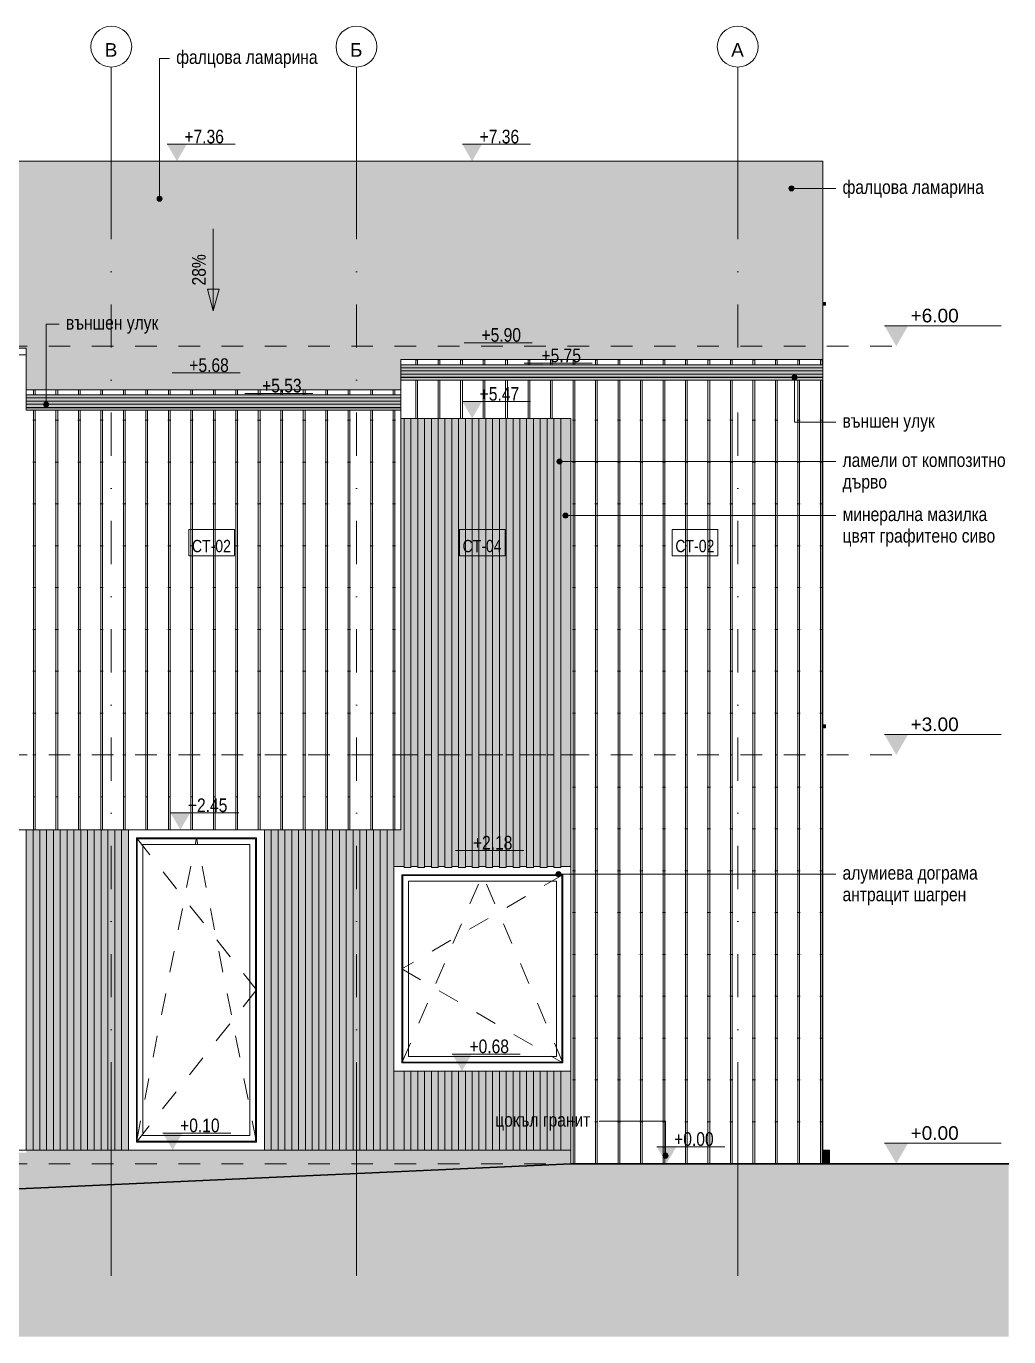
# Model space of a CAD drawing. Header units: centimetres. Extents: x -205 to 1393, y -127 to 835.
# Drawn here: x 672 to 1393, y -127 to 835 of the extents above; entities that cross this region are included whole.
import ezdxf

# ---------------------------------------------------------------- set-up
doc = ezdxf.new("R2010")
doc.units = ezdxf.units.CM
doc.linetypes.add('Dash', pattern=[31.75, 15.875, -15.875])
doc.linetypes.add('Dash dot', pattern=[79.375, 31.75, -23.8125, 0, -23.8125])
for name, color, linetype, lineweight in [('A-ANNO-NOTE', 7, 'Continuous', 9), ('A-DETL-GENF', 7, 'Continuous', 9), ('A-FLOR-LEVL', 7, 'Continuous', 9), ('A-GLAZ', 7, 'Continuous', 5), ('A-GLAZ-CWMG', 7, 'Continuous', 9), ('A-GLAZ-HDLN', 7, 'Dash', 5), ('A-ROOF', 7, 'Continuous', 9), ('A-ROOF-OTLN', 7, 'Continuous', 9), ('A-ROOF-PATT', 7, 'Continuous', 9), ('A-WALL', 7, 'Continuous', 9), ('A-WALL-IDEN', 7, 'Continuous', 9), ('A-WALL-PATT', 7, 'Continuous', 9), ('G-ANNO-DIMS', 7, 'Continuous', 9), ('G-ANNO-TEXT', 7, 'Continuous', 9), ('S-GRID', 7, 'Continuous', 9), ('S-GRID-IDEN', 7, 'Continuous', 9)]:
    doc.layers.add(name, color=color, linetype=linetype, lineweight=lineweight)
doc.layers.add('A-DETL', color=7, linetype='Continuous', lineweight=9, true_color=0x008000)
doc.styles.add('Arial', font='arial.ttf', dxfattribs={"height": 10})
doc.styles.add('Arial Narrow', font='ARIALN.TTF', dxfattribs={"height": 10})
doc.styles.add('Arial Narrow_1', font='ARIALN.TTF', dxfattribs={"height": 9})
doc.styles.add('Arial Narrow_2', font='ARIALN.TTF', dxfattribs={"height": 10})

# ---------------------------------------------------------------- blocks, each defined once
blk = doc.blocks.new('Rectangular Mullion - TEC_LAMEL-2373038-ЗАПАД')
at = {"layer": 'A-GLAZ-CWMG', "true_color": 0xcfc6ba}
blk.add_hatch(color=9, dxfattribs=at).paths.add_polyline_path([(949.09, 217.5), (954.09, 217.5), (954.09, 546.94), (949.09, 546.94), (949.09, 218.94)])
at = {"layer": 'A-GLAZ-CWMG'}
for p, q in [((949.09, 546.94), (954.09, 546.94)), ((949.09, 546.94), (949.09, 217.5)), ((954.09, 217.5), (954.09, 546.94)), ((954.09, 217.5), (949.09, 217.5))]:
    blk.add_line(p, q, dxfattribs=at)
blk = doc.blocks.new('SINGLE - OK - 100x237-2482067-ЗАПАД')
at = {"layer": 'A-GLAZ'}
for p, q in [((752.49, 15.9), (752.49, 239.1)), ((752.49, 239.1), (840.69, 239.1)), ((839.99, 238.4), (753.19, 238.4)), ((753.19, 238.4), (753.19, 16.6)), ((757.29, 20.7), (757.29, 234.3)), ((757.29, 234.3), (835.89, 234.3)), ((835.89, 234.3), (835.89, 20.7)), ((839.99, 238.4), (839.99, 16.6)), ((840.69, 239.1), (840.69, 15.9)), ((835.89, 20.7), (757.29, 20.7)), ((840.69, 15.9), (752.49, 15.9)), ((839.99, 16.6), (753.19, 16.6))]:
    blk.add_line(p, q, dxfattribs=at)
at = {"layer": 'A-GLAZ-HDLN'}
for p, q in [((752.49, 15.9), (796.59, 239.1)), ((752.49, 239.1), (840.69, 127.5)), ((840.69, 15.9), (796.59, 239.1)), ((840.69, 127.5), (752.49, 15.9))]:
    blk.add_line(p, q, dxfattribs=at)
blk = doc.blocks.new('Rectangular Mullion - TEC_LAMEL-2528687-ЗАПАД')
at = {"layer": 'A-GLAZ-CWMG', "true_color": 0xcfc6ba}
blk.add_hatch(color=9, dxfattribs=at).paths.add_polyline_path([(959.09, 10), (964.09, 10), (964.09, 68), (959.09, 68), (959.09, 14.49)])
at = {"layer": 'A-GLAZ-CWMG'}
for p, q in [((959.09, 68), (964.09, 68)), ((959.09, 68), (959.09, 10)), ((964.09, 10), (964.09, 68)), ((964.09, 10), (959.09, 10))]:
    blk.add_line(p, q, dxfattribs=at)
blk = doc.blocks.new('Rectangular Mullion - TEC_LAMEL-2379041-ЗАПАД')
at = {"layer": 'A-GLAZ-CWMG', "true_color": 0xcfc6ba}
blk.add_hatch(color=9, dxfattribs=at).paths.add_polyline_path([(416.59, 10), (421.59, 10), (421.59, 245), (416.59, 245), (416.59, 10.55)])
at = {"layer": 'A-GLAZ-CWMG'}
for p, q in [((416.59, 245), (416.59, 10)), ((421.59, 10), (421.59, 245)), ((421.59, 10), (416.59, 10))]:
    blk.add_line(p, q, dxfattribs=at)
blk = doc.blocks.new('SINGLE - OK - 130x150-2428950-ЗАПАД')
at = {"layer": 'A-GLAZ'}
for p, q in [((947.49, 73.9), (947.49, 212.1)), ((947.49, 212.1), (1065.69, 212.1)), ((1065.69, 212.1), (1065.69, 73.9)), ((948.19, 74.6), (948.19, 211.4)), ((1064.99, 211.4), (948.19, 211.4)), ((952.29, 78.7), (952.29, 207.3)), ((952.29, 207.3), (1060.89, 207.3)), ((1060.89, 207.3), (1060.89, 78.7)), ((1064.99, 74.6), (1064.99, 211.4)), ((1060.89, 78.7), (952.29, 78.7)), ((1065.69, 73.9), (947.49, 73.9)), ((1064.99, 74.6), (948.19, 74.6))]:
    blk.add_line(p, q, dxfattribs=at)
at = {"layer": 'A-GLAZ-HDLN'}
for p, q in [((947.49, 73.9), (1006.59, 212.1)), ((1065.69, 212.1), (947.49, 143)), ((1065.69, 73.9), (1006.59, 212.1)), ((947.49, 143), (1065.69, 73.9))]:
    blk.add_line(p, q, dxfattribs=at)
blk = doc.blocks.new('Walls 1 - Walls 1-2437727-ЗАПАД')
at = {"layer": 'A-WALL-PATT', "true_color": 0xebebeb}
blk.add_hatch(color=7, dxfattribs=at).paths.add_polyline_path([(1261.59, 0), (1261.59, 10), (1256.59, 10), (1256.59, 0)])
at = {"layer": 'A-WALL'}
for p in [(1256.59, 10), (1261.59, 0)]:
    blk.add_line(p, (1261.59, 10), dxfattribs=at)
blk = doc.blocks.new('Level - w_ name-271244-ЗАПАД')
at = {"layer": 'A-FLOR-LEVL'}
blk.add_hatch(color=256, dxfattribs=at).paths.add_polyline_path([(1301.85, 15), (1319.17, 15), (1310.51, 0)])
blk.add_line((1301.85, 15), (1387.43, 15), dxfattribs=at)
blk = doc.blocks.new('Grid - TEC_GRID_CIRCLE-145857-ЗАПАД')
at = {"layer": 'S-GRID-IDEN'}
blk.add_circle((234.09, 819.86), 15, dxfattribs=at)
blk = doc.blocks.new('Spot Elevations - ELEVATION_PROJECT-150941-ЗАПАД')
at = {"layer": 'A-ANNO-NOTE'}
blk.add_hatch(color=256, dxfattribs=at).paths.add_polyline_path([(991.89, 748.17), (1006.2, 748.17), (999.05, 735.77)])
blk.add_line((991.89, 748.17), (1041.89, 748.17), dxfattribs=at)

msp = doc.modelspace()

# ---------------------------------------------------------------- hatches: boundary and pattern name
at = {"layer": 'A-DETL-GENF'}
h = msp.add_hatch(dxfattribs=at)
h.set_pattern_fill('FP4_62', color=256, style=0, pattern_type=2)
h.set_pattern_definition([(0, (1285.616, 0), (19.05, 19.05), [19.05, -19.05]), (0, (1285.616, 7.144), (19.05, 19.05), [19.05, -19.05]), (0, (1285.616, 14.287), (19.05, 19.05), [19.05, -19.05]), (90, (1287.997, 16.669), (-19.05, 19.05), [19.05, -19.05]), (90, (1295.141, 16.669), (-19.05, 19.05), [19.05, -19.05]), (90, (1302.284, 16.669), (-19.05, 19.05), [19.05, -19.05])])
h.paths.add_polyline_path([(294.3, -127.06), (1393.14, -127.06), (1393.14, 0), (1071.59, 0), (416.59, -30), (-205.17, -30), (-205.17, -127.06), (194.4, -127.06)])
at = {"layer": 'A-ROOF-PATT', "true_color": 0x8b8b8b}
h = msp.add_hatch(dxfattribs=at)
h.set_pattern_fill('FP4_46', color=252, style=0, pattern_type=2)
h.set_pattern_definition([(0, (16.51, 538.308), (16.51, 8.207), [0.8382, -15.672]), (90, (0, 538.308), (-16.51, 8.207), [8.207, 0]), (90, (1.27, 538.308), (-16.51, 8.207), [8.207, 0])])
h.paths.add_polyline_path([(768.8, 567.99), (946.59, 567.99), (946.59, 590.18), (1256.59, 590.18), (1256.59, 735.77), (171.59, 735.77), (171.59, 590.18), (416.59, 590.18), (416.59, 567.99), (491.59, 567.99), (491.59, 598.53), (671.59, 598.53), (671.59, 567.99), (756.31, 567.99)])
h = msp.add_hatch(dxfattribs=at)
h.set_pattern_fill('FP4_48', color=252, style=0, pattern_type=2)
h.set_pattern_definition([(0, (16.51, 660.222), (16.51, 29.592), [0.8382, -15.672]), (90, (0, 660.222), (-16.51, 29.592), [29.592, 0]), (90, (1.27, 660.222), (-16.51, 29.592), [29.592, 0])])
h.paths.add_polyline_path([(671.59, 593.71), (671.59, 598.53), (491.59, 598.53), (491.59, 593.71), (668.9, 593.71)])
h = msp.add_hatch(dxfattribs=at)
h.set_pattern_fill('FP4_45', color=252, style=0, pattern_type=2)
h.set_pattern_definition([(0, (33.02, 375), (16.51, 30.709), [0.8382, -15.672]), (90, (16.51, 375), (-16.51, 30.709), [30.709, 0]), (90, (17.78, 375), (-16.51, 30.709), [30.709, 0])])
h.paths.add_polyline_path([(946.59, 586.37), (1256.59, 586.37), (1256.59, 590.18), (946.59, 590.18), (946.59, 588.54)])
at = {"layer": 'A-ROOF-PATT', "lineweight": 5, "true_color": 0xc0c0c0}
for points in [[(946.59, 586.11), (1256.59, 586.11), (1256.59, 586.37), (946.59, 586.33), (946.59, 586.17)], [(1099.7, 584.42), (1256.59, 584.42), (1256.59, 586.11), (946.59, 586.11), (946.59, 584.42), (1093.45, 584.42)], [(1255.78, 584.22), (1256.59, 584.25), (1256.59, 584.42), (946.59, 584.37), (946.59, 584.22), (1249.54, 584.22)], [(946.59, 581.88), (1256.59, 581.88), (1256.59, 584.22), (946.59, 584.22), (946.59, 582.54)], [(1112.18, 579.55), (1256.59, 579.55), (1256.59, 581.88), (946.59, 581.88), (946.59, 579.55), (1105.94, 579.55)], [(1256.59, 577.2), (1256.59, 579.55), (946.59, 579.55), (946.59, 577.2), (1255.78, 577.2)], [(946.59, 576.94), (1256.59, 576.94), (1256.59, 577.2), (946.59, 577.18), (946.59, 577.02)], [(1255.78, 575.38), (1256.59, 575.38), (1256.59, 576.94), (946.59, 576.94), (946.59, 575.38), (1249.54, 575.38)], [(1255.78, 575.18), (1256.59, 575.2), (1256.59, 575.38), (946.59, 575.33), (946.59, 575.18), (1249.54, 575.18)], [(671.59, 563.92), (946.59, 563.92), (946.59, 564.18), (671.59, 564.15), (671.59, 563.99)], [(943.61, 562.24), (946.59, 562.24), (946.59, 563.92), (671.59, 563.92), (671.59, 562.24), (937.37, 562.24)], [(943.61, 562.04), (946.59, 562.06), (946.59, 562.24), (671.59, 562.18), (671.59, 562.04), (937.37, 562.04)], [(806.26, 559.69), (946.59, 559.69), (946.59, 562.04), (671.59, 562.04), (671.59, 559.69), (800.01, 559.69)], [(806.26, 557.36), (946.59, 557.36), (946.59, 559.69), (671.59, 559.69), (671.59, 557.36), (800.01, 557.36)], [(806.26, 555.02), (946.59, 555.02), (946.59, 557.36), (671.59, 557.36), (671.59, 555.02), (793.77, 555.02)], [(671.59, 554.75), (946.59, 554.75), (946.59, 555.02), (671.59, 554.99), (671.59, 554.83)], [(943.61, 553.19), (946.59, 553.19), (946.59, 554.75), (671.59, 554.75), (671.59, 553.19), (937.37, 553.19)], [(793.77, 552.99), (946.59, 553.02), (946.59, 553.19), (671.59, 553.14), (671.59, 552.99), (781.28, 552.99)]]:
    msp.add_hatch(color=9, dxfattribs=at).paths.add_polyline_path(points)
at = {"layer": 'A-ROOF-PATT', "true_color": 0x8b8b8b}
h = msp.add_hatch(dxfattribs=at)
h.set_pattern_fill('FP4_47', color=252, style=0, pattern_type=2)
h.set_pattern_definition([(0, (577.85, 525), (16.51, 30.709), [0.8382, -15.672]), (90, (561.34, 525), (-16.51, 30.709), [30.709, 0]), (90, (562.61, 525), (-16.51, 30.709), [30.709, 0])])
h.paths.add_polyline_path([(743.82, 564.18), (946.59, 564.18), (946.59, 567.99), (671.59, 567.99), (671.59, 564.18), (737.58, 564.18)])
h.paths.add_polyline_path([(419.17, 564.18), (491.59, 564.18), (491.59, 567.99), (416.59, 567.99), (416.59, 564.18)])
at = {"layer": 'A-WALL-PATT', "lineweight": 5, "true_color": 0xebebeb}
for points in [[(1256.59, 630), (1258.59, 630), (1258.59, 632), (1256.59, 632)], [(581.5, 0), (1071.59, 0), (1071.59, 10), (846.59, 10), (846.59, 8), (746.59, 8), (746.59, 10), (671.59, 10), (671.59, 8), (491.59, 8), (491.59, 10), (416.59, 10), (416.59, 5), (491.59, 5), (491.59, 0), (569.01, 0)], [(768.8, 8), (846.59, 8), (846.59, 10), (746.59, 10), (746.59, 8), (762.55, 8)], [(491.59, -26.56), (1071.59, 0), (491.59, 0), (491.59, -1.24)]]:
    msp.add_hatch(color=7, dxfattribs=at).paths.add_polyline_path(points)
at = {"layer": 'A-WALL-PATT', "true_color": 0x8b8b8b}
h = msp.add_hatch(dxfattribs=at)
h.set_pattern_fill('FP4_59', color=252, style=0, pattern_type=2)
h.set_pattern_definition([(0, (1155.7, 300), (16.51, 30.709), [0.8382, -15.672]), (90, (1139.19, 300), (-16.51, 30.709), [30.709, 0]), (90, (1140.46, 300), (-16.51, 30.709), [30.709, 0])])
h.paths.add_polyline_path([(946.59, 546.94), (1131.59, 546.94), (1131.59, 575.18), (946.59, 575.18), (946.59, 549.22)])
h = msp.add_hatch(dxfattribs=at)
h.set_pattern_fill('FP4_49', color=252, style=0, pattern_type=2)
h.set_pattern_definition([(0, (1271.27, 300), (16.51, 30.709), [0.8382, -15.672]), (90, (1254.76, 300), (-16.51, 30.709), [30.709, 0]), (90, (1256.03, 300), (-16.51, 30.709), [30.709, 0])])
h.paths.add_polyline_path([(1071.59, 300), (1256.59, 300), (1256.59, 575.18), (1131.59, 575.18), (1131.59, 546.94), (1071.59, 546.94), (1071.59, 313.31)])
h = msp.add_hatch(dxfattribs=at)
h.set_pattern_fill('FP4_51', color=252, style=0, pattern_type=2)
h.set_pattern_definition([(0, (957.58, 300), (16.51, 30.709), [0.8382, -15.672]), (90, (941.07, 300), (-16.51, 30.709), [30.709, 0]), (90, (942.34, 300), (-16.51, 30.709), [30.709, 0])])
h.paths.add_polyline_path([(671.59, 245), (946.59, 245), (946.59, 552.99), (671.59, 552.99), (671.59, 250.4)])
at = {"layer": 'A-WALL-PATT', "true_color": 0x787878}
h = msp.add_hatch(color=8, dxfattribs=at)
h.paths.add_polyline_path([(946.59, 300), (949.09, 300), (949.09, 546.94), (946.59, 546.94), (946.59, 313.31)])
h.paths.add_polyline_path([(954.09, 300), (959.09, 300), (959.09, 546.94), (954.09, 546.94), (954.09, 313.31)])
h.paths.add_polyline_path([(964.09, 300), (969.09, 300), (969.09, 546.94), (964.09, 546.94), (964.09, 313.31)])
h.paths.add_polyline_path([(974.09, 300), (979.09, 300), (979.09, 546.94), (974.09, 546.94), (974.09, 313.31)])
h.paths.add_polyline_path([(984.09, 300), (989.09, 300), (989.09, 546.94), (984.09, 546.94), (984.09, 313.31)])
h.paths.add_polyline_path([(994.09, 300), (999.09, 300), (999.09, 546.94), (994.09, 546.94), (994.09, 313.31)])
h.paths.add_polyline_path([(1004.09, 300), (1009.09, 300), (1009.09, 546.94), (1004.09, 546.94), (1004.09, 313.31)])
h.paths.add_polyline_path([(1014.09, 300), (1019.09, 300), (1019.09, 546.94), (1014.09, 546.94), (1014.09, 313.31)])
h.paths.add_polyline_path([(1024.09, 300), (1029.09, 300), (1029.09, 546.94), (1024.09, 546.94), (1024.09, 313.31)])
h.paths.add_polyline_path([(1034.09, 300), (1039.09, 300), (1039.09, 546.94), (1034.09, 546.94), (1034.09, 313.31)])
h.paths.add_polyline_path([(1044.09, 300), (1049.09, 300), (1049.09, 546.94), (1044.09, 546.94), (1044.09, 313.31)])
h.paths.add_polyline_path([(1054.09, 300), (1059.09, 300), (1059.09, 546.94), (1054.09, 546.94), (1054.09, 313.31)])
h.paths.add_polyline_path([(1064.09, 300), (1071.59, 300), (1071.59, 546.94), (1064.09, 546.94), (1064.09, 313.31)])
at = {"layer": 'A-WALL-PATT', "true_color": 0xebebeb}
msp.add_hatch(color=7, dxfattribs=at).paths.add_polyline_path([(1258.59, 320), (1258.59, 322), (1256.59, 322), (1256.59, 320)])
at = {"layer": 'A-WALL-PATT', "true_color": 0x787878}
h = msp.add_hatch(color=8, dxfattribs=at)
h.paths.add_polyline_path([(421.59, 10), (426.59, 10), (426.59, 245), (421.59, 245), (421.59, 10.55)])
h.paths.add_polyline_path([(989.09, 10), (989.09, 68), (984.09, 68), (984.09, 10), (987.32, 10)])
h.paths.add_polyline_path([(431.59, 10), (436.59, 10), (436.59, 245), (431.59, 245), (431.59, 14.49)])
h.paths.add_polyline_path([(441.59, 10), (446.59, 10), (446.59, 245), (441.59, 245), (441.59, 14.49)])
h.paths.add_polyline_path([(979.09, 10), (979.09, 68), (974.09, 68), (974.09, 10), (974.83, 10)])
h.paths.add_polyline_path([(969.09, 10), (969.09, 68), (964.09, 68), (964.09, 10), (968.59, 10)])
h.paths.add_polyline_path([(959.09, 10), (959.09, 68), (954.09, 68), (954.09, 10), (956.1, 10)])
h.paths.add_polyline_path([(949.09, 10), (949.09, 68), (941.59, 68), (941.59, 10), (943.61, 10)])
h.paths.add_polyline_path([(936.59, 10), (936.59, 245), (931.59, 245), (931.59, 10)])
h.paths.add_polyline_path([(926.59, 10), (926.59, 245), (921.59, 245), (921.59, 10)])
h.paths.add_polyline_path([(916.59, 10), (916.59, 245), (911.59, 245), (911.59, 10)])
h.paths.add_polyline_path([(906.59, 10), (906.59, 245), (901.59, 245), (901.59, 10), (906.15, 10)])
h.paths.add_polyline_path([(896.59, 10), (896.59, 245), (891.59, 245), (891.59, 10), (893.67, 10)])
h.paths.add_polyline_path([(886.59, 10), (886.59, 245), (881.59, 245), (881.59, 10)])
h.paths.add_polyline_path([(876.59, 10), (876.59, 245), (871.59, 245), (871.59, 10)])
h.paths.add_polyline_path([(866.59, 10), (866.59, 245), (861.59, 245), (861.59, 10)])
h.paths.add_polyline_path([(856.59, 10), (856.59, 245), (851.59, 245), (851.59, 10)])
h.paths.add_polyline_path([(741.59, 10), (741.59, 245), (736.59, 245), (736.59, 10), (737.58, 10)])
h.paths.add_polyline_path([(731.59, 10), (731.59, 245), (726.59, 245), (726.59, 10), (731.34, 10)])
h.paths.add_polyline_path([(721.59, 10), (721.59, 245), (716.59, 245), (716.59, 10), (718.85, 10)])
h.paths.add_polyline_path([(711.59, 10), (711.59, 245), (706.59, 245), (706.59, 10)])
h.paths.add_polyline_path([(701.59, 10), (701.59, 245), (696.59, 245), (696.59, 10)])
h.paths.add_polyline_path([(691.59, 10), (691.59, 245), (686.59, 245), (686.59, 10), (687.63, 10)])
h.paths.add_polyline_path([(451.59, 10), (456.59, 10), (456.59, 245), (451.59, 245), (451.59, 14.49)])
h.paths.add_polyline_path([(461.59, 10), (466.59, 10), (466.59, 245), (461.59, 245), (461.59, 10.55)])
h.paths.add_polyline_path([(681.59, 10), (681.59, 245), (676.59, 245), (676.59, 10), (681.39, 10)])
h.paths.add_polyline_path([(994.09, 10), (999.09, 10), (999.09, 68), (994.09, 68), (994.09, 10.55)])
h.paths.add_polyline_path([(471.59, 10), (476.59, 10), (476.59, 245), (471.59, 245), (471.59, 10.55)])
h.paths.add_polyline_path([(1004.09, 10), (1009.09, 10), (1009.09, 68), (1004.09, 68), (1004.09, 14.49)])
h.paths.add_polyline_path([(481.59, 10), (486.59, 10), (486.59, 245), (481.59, 245), (481.59, 10.55)])
h.paths.add_polyline_path([(1014.09, 10), (1019.09, 10), (1019.09, 68), (1014.09, 68), (1014.09, 10.55)])
h.paths.add_polyline_path([(1024.09, 10), (1029.09, 10), (1029.09, 68), (1024.09, 68), (1024.09, 10.55)])
h.paths.add_polyline_path([(1034.09, 10), (1039.09, 10), (1039.09, 68), (1034.09, 68), (1034.09, 10.55)])
h.paths.add_polyline_path([(1044.09, 10), (1049.09, 10), (1049.09, 68), (1044.09, 68), (1044.09, 10.55)])
h.paths.add_polyline_path([(1054.09, 10), (1059.09, 10), (1059.09, 68), (1054.09, 68), (1054.09, 10.55)])
h.paths.add_polyline_path([(1064.09, 10), (1071.59, 10), (1071.59, 68), (1064.09, 68), (1064.09, 14.49)])
h.paths.add_polyline_path([(1071.59, 218), (1071.59, 300), (1064.09, 300), (1064.09, 218), (1068.48, 218)])
h.paths.add_polyline_path([(999.09, 218), (999.09, 300), (994.09, 300), (994.09, 218)])
h.paths.add_polyline_path([(1004.09, 218), (1009.09, 218), (1009.09, 300), (1004.09, 300), (1004.09, 218.94)])
h.paths.add_polyline_path([(1059.09, 218), (1059.09, 300), (1054.09, 300), (1054.09, 218), (1055.99, 218)])
h.paths.add_polyline_path([(1014.09, 218), (1019.09, 218), (1019.09, 300), (1014.09, 300), (1014.09, 218.94)])
h.paths.add_polyline_path([(1024.09, 218), (1029.09, 218), (1029.09, 300), (1024.09, 300), (1024.09, 218.94)])
h.paths.add_polyline_path([(1034.09, 218), (1039.09, 218), (1039.09, 300), (1034.09, 300), (1034.09, 218.94)])
h.paths.add_polyline_path([(1044.09, 218), (1049.09, 218), (1049.09, 300), (1044.09, 300), (1044.09, 218.94)])
h.paths.add_polyline_path([(989.09, 218), (989.09, 300), (984.09, 300), (984.09, 218)])
h.paths.add_polyline_path([(979.09, 218), (979.09, 300), (974.09, 300), (974.09, 218)])
h.paths.add_polyline_path([(969.09, 218), (969.09, 300), (964.09, 300), (964.09, 218), (968.59, 218)])
h.paths.add_polyline_path([(959.09, 218), (959.09, 300), (954.09, 300), (954.09, 218), (956.1, 218)])
h.paths.add_polyline_path([(949.09, 218), (949.09, 300), (946.59, 300), (946.59, 245), (941.59, 245), (941.59, 218), (943.61, 218)])
at = {"layer": 'A-WALL-PATT', "true_color": 0x8b8b8b}
h = msp.add_hatch(dxfattribs=at)
h.set_pattern_fill('FP4_50', color=252, style=0, pattern_type=2)
h.set_pattern_definition([(0, (1271.27, 0), (16.51, 30.709), [0.8382, -15.672]), (90, (1254.76, 0), (-16.51, 30.709), [30.709, 0]), (90, (1256.03, 0), (-16.51, 30.709), [30.709, 0])])
h.paths.add_polyline_path([(1071.59, 0), (1256.59, 0), (1256.59, 300), (1071.59, 300), (1071.59, 14.49)])
at = {"layer": 'G-ANNO-DIMS'}
msp.add_hatch(color=256, dxfattribs=at).paths.add_polyline_path([(808.99, 626.03), (813.24, 641.9), (804.74, 641.9)])
at = {"layer": 'G-ANNO-TEXT'}
h = msp.add_hatch(color=256, dxfattribs=at)
edge = h.paths.add_edge_path()
edge.add_arc((1233.49, 715.8), 1.88, 0, 360)
h = msp.add_hatch(color=256, dxfattribs=at)
edge = h.paths.add_edge_path()
edge.add_arc((769.54, 708.22), 1.88, 0, 360)
h = msp.add_hatch(color=256, dxfattribs=at)
edge = h.paths.add_edge_path()
edge.add_arc((1235.72, 577.09), 1.88, 0, 360)
h = msp.add_hatch(color=256, dxfattribs=at)
edge = h.paths.add_edge_path()
edge.add_arc((686.17, 557.22), 1.88, 0, 360)
h = msp.add_hatch(color=256, dxfattribs=at)
edge = h.paths.add_edge_path()
edge.add_arc((1063.21, 515.36), 1.88, 0, 360)
h = msp.add_hatch(color=256, dxfattribs=at)
edge = h.paths.add_edge_path()
edge.add_arc((1067.63, 475.64), 1.88, 0, 360)
h = msp.add_hatch(color=256, dxfattribs=at)
edge = h.paths.add_edge_path()
edge.add_arc((1062.41, 212.45), 1.88, 0, 360)
h = msp.add_hatch(color=256, dxfattribs=at)
edge = h.paths.add_edge_path()
edge.add_arc((1141.01, 5.88), 1.87, 0, 360)

# ---------------------------------------------------------------- linework, layer by layer
at = {"layer": 'A-DETL', "color": 7, "lineweight": 30}
for p, q in [((1393.14, 0), (1071.59, 0)), ((1071.59, 0), (416.59, -30))]:
    msp.add_line(p, q, dxfattribs=at)
at = {"layer": 'A-FLOR-LEVL', "linetype": 'Dash'}
for p, q in [((-200.89, 600), (1319.17, 600)), ((-200.89, 300), (1319.17, 300)), ((-200.89, 0), (1319.17, 0))]:
    msp.add_line(p, q, dxfattribs=at)
at = {"layer": 'A-ROOF'}
for p, q in [((171.59, 735.77), (1256.59, 735.77)), ((1256.59, 735.77), (1256.59, 586.37)), ((491.59, 598.53), (671.59, 598.53)), ((671.59, 598.53), (671.59, 564.18)), ((671.59, 593.71), (491.59, 593.71)), ((491.59, 593.64), (671.59, 593.64)), ((946.59, 590.18), (946.59, 586.37)), ((1256.59, 590.18), (946.59, 590.18)), ((946.59, 585.95), (946.59, 564.18)), ((671.59, 567.99), (946.59, 567.99))]:
    msp.add_line(p, q, dxfattribs=at)
at = {"layer": 'A-ROOF-OTLN'}
for p, q in [((1256.59, 586.37), (946.59, 586.37)), ((946.59, 585.95), (946.59, 586.37)), ((946.59, 584.22), (1256.59, 584.22)), ((946.59, 581.88), (1256.59, 581.88)), ((946.59, 579.55), (1256.59, 579.55)), ((946.59, 577.2), (1256.59, 577.2)), ((1256.59, 586.37), (1256.59, 575.18)), ((946.59, 576.94), (1256.59, 576.94)), ((946.59, 575.18), (1256.59, 575.18)), ((946.59, 564.18), (671.59, 564.18)), ((671.59, 552.99), (671.59, 564.18)), ((671.59, 562.04), (946.59, 562.04)), ((946.59, 559.69), (671.59, 559.69)), ((946.59, 564.18), (946.59, 552.99)), ((946.59, 557.36), (671.59, 557.36)), ((946.59, 555.02), (671.59, 555.02)), ((946.59, 554.75), (671.59, 554.75)), ((671.59, 552.99), (946.59, 552.99))]:
    msp.add_line(p, q, dxfattribs=at)
at = {"layer": 'A-WALL'}
for p, q in [((1258.59, 632), (1256.59, 632)), ((1256.59, 630), (1258.59, 630)), ((1258.59, 630), (1258.59, 632)), ((1256.59, 0), (1256.59, 575.18)), ((946.59, 245), (946.59, 552.99)), ((946.59, 546.94), (1071.59, 546.94)), ((1071.59, 546.94), (1071.59, 0)), ((1258.59, 322), (1256.59, 322)), ((1256.59, 320), (1258.59, 320)), ((1258.59, 320), (1258.59, 322)), ((949.09, 300), (946.59, 300)), ((959.09, 300), (954.09, 300)), ((969.09, 300), (964.09, 300)), ((979.09, 300), (974.09, 300)), ((989.09, 300), (984.09, 300)), ((999.09, 300), (994.09, 300)), ((1009.09, 300), (1004.09, 300)), ((1019.09, 300), (1014.09, 300)), ((1029.09, 300), (1024.09, 300)), ((1039.09, 300), (1034.09, 300)), ((1049.09, 300), (1044.09, 300)), ((1059.09, 300), (1054.09, 300)), ((1071.59, 300), (1064.09, 300)), ((416.59, 245), (946.59, 245)), ((941.59, 218), (949.09, 218)), ((954.09, 218), (959.09, 218)), ((964.09, 218), (969.09, 218)), ((974.09, 218), (979.09, 218)), ((984.09, 218), (989.09, 218)), ((994.09, 218), (999.09, 218)), ((1004.09, 218), (1009.09, 218)), ((1014.09, 218), (1019.09, 218)), ((1024.09, 218), (1029.09, 218)), ((1034.09, 218), (1039.09, 218)), ((1044.09, 218), (1049.09, 218)), ((1054.09, 218), (1059.09, 218)), ((1064.09, 218), (1071.59, 218)), ((949.09, 68), (941.59, 68)), ((959.09, 68), (954.09, 68)), ((969.09, 68), (964.09, 68)), ((979.09, 68), (974.09, 68)), ((989.09, 68), (984.09, 68)), ((999.09, 68), (994.09, 68)), ((1009.09, 68), (1004.09, 68)), ((1019.09, 68), (1014.09, 68)), ((1029.09, 68), (1024.09, 68)), ((1039.09, 68), (1034.09, 68)), ((1049.09, 68), (1044.09, 68)), ((1059.09, 68), (1054.09, 68)), ((1071.59, 68), (1064.09, 68)), ((1071.59, 10), (261.59, 10))]:
    msp.add_line(p, q, dxfattribs=at)
at = {"layer": 'A-WALL-IDEN', "flags": 128}
for points in [[(791.05, 465.45), (824.5, 465.45), (824.5, 446.25), (791.05, 446.25)], [(989.8, 465.45), (1023.25, 465.45), (1023.25, 446.25), (989.8, 446.25)], [(1146.05, 465.45), (1179.5, 465.45), (1179.5, 446.25), (1146.05, 446.25)]]:
    msp.add_lwpolyline(points, close=True, dxfattribs=at)
at = {"layer": 'G-ANNO-DIMS'}
for p, q in [((808.99, 686.03), (808.99, 626.03)), ((813.24, 641.9), (804.74, 641.9)), ((804.74, 641.9), (808.99, 626.03)), ((808.99, 626.03), (813.24, 641.9))]:
    msp.add_line(p, q, dxfattribs=at)
at = {"layer": 'G-ANNO-TEXT'}
for p, q in [((769.54, 811.2), (776.73, 811.2)), ((769.54, 708.22), (769.54, 811.2)), ((1233.49, 715.8), (1266.04, 715.8)), ((686.17, 616.2), (695.82, 616.2)), ((686.17, 557.22), (686.17, 616.2)), ((1235.72, 577.09), (1235.72, 544.19)), ((1235.72, 544.19), (1266.04, 544.19)), ((1063.21, 515.36), (1266.04, 515.36)), ((1067.63, 475.64), (1266.04, 475.64)), ((1062.41, 212.45), (1266.04, 212.45)), ((1133.7, 31.17), (1092.45, 31.17)), ((1141.01, 31.17), (1133.7, 31.17)), ((1141.01, 5.88), (1141.01, 31.17))]:
    msp.add_line(p, q, dxfattribs=at)
for centre, radius in [((1233.49, 715.8), 1.88), ((769.54, 708.22), 1.88), ((1235.72, 577.09), 1.88), ((686.17, 557.22), 1.88), ((1063.21, 515.36), 1.88), ((1067.63, 475.64), 1.88), ((1062.41, 212.45), 1.88), ((1141.01, 5.88), 1.87)]:
    msp.add_circle(centre, radius, dxfattribs=at)
at = {"layer": 'S-GRID', "color": 1, "lineweight": 18, "true_color": 0xff0000}
for p, q in [((734.09, 679.86), (734.09, 804.86)), ((914.09, 679.86), (914.09, 804.86)), ((1194.09, 679.86), (1194.09, 804.86)), ((734.09, -82.35), (734.09, 42.65)), ((914.09, -82.35), (914.09, 42.65)), ((1194.09, -82.35), (1194.09, 42.65))]:
    msp.add_line(p, q, dxfattribs=at)
at = {"layer": 'S-GRID', "color": 1, "linetype": 'Dash dot', "lineweight": 18, "true_color": 0xff0000}
for p, q in [((734.09, 42.65), (734.09, 679.86)), ((914.09, 42.65), (914.09, 679.86)), ((1194.09, 42.65), (1194.09, 679.86))]:
    msp.add_line(p, q, dxfattribs=at)

# ---------------------------------------------------------------- block references
at = {"layer": 'A-ANNO-NOTE'}
msp.add_blockref('Spot Elevations - ELEVATION_PROJECT-150941-ЗАПАД', (0, 0), dxfattribs=at)
at = {"layer": 'A-FLOR-LEVL'}
for p in [(0, 600), (0, 300), (0, 0)]:
    msp.add_blockref('Level - w_ name-271244-ЗАПАД', p, dxfattribs=at)
at = {"layer": 'A-GLAZ'}
for name in ['SINGLE - OK - 100x237-2482067-ЗАПАД', 'SINGLE - OK - 130x150-2428950-ЗАПАД']:
    msp.add_blockref(name, (0, 0), dxfattribs=at)
at = {"layer": 'A-GLAZ-CWMG'}
for name, p in [('Rectangular Mullion - TEC_LAMEL-2373038-ЗАПАД', (0, 0)), ('Rectangular Mullion - TEC_LAMEL-2373038-ЗАПАД', (10, 0)), ('Rectangular Mullion - TEC_LAMEL-2373038-ЗАПАД', (20, 0)), ('Rectangular Mullion - TEC_LAMEL-2373038-ЗАПАД', (30, 0)), ('Rectangular Mullion - TEC_LAMEL-2373038-ЗАПАД', (40, 0)), ('Rectangular Mullion - TEC_LAMEL-2373038-ЗАПАД', (50, 0)), ('Rectangular Mullion - TEC_LAMEL-2373038-ЗАПАД', (60, 0)), ('Rectangular Mullion - TEC_LAMEL-2373038-ЗАПАД', (70, 0)), ('Rectangular Mullion - TEC_LAMEL-2373038-ЗАПАД', (80, 0)), ('Rectangular Mullion - TEC_LAMEL-2373038-ЗАПАД', (90, 0)), ('Rectangular Mullion - TEC_LAMEL-2373038-ЗАПАД', (100, 0)), ('Rectangular Mullion - TEC_LAMEL-2373038-ЗАПАД', (110, 0)), ('Rectangular Mullion - TEC_LAMEL-2379041-ЗАПАД', (255, 0)), ('Rectangular Mullion - TEC_LAMEL-2379041-ЗАПАД', (265, 0)), ('Rectangular Mullion - TEC_LAMEL-2379041-ЗАПАД', (275, 0)), ('Rectangular Mullion - TEC_LAMEL-2379041-ЗАПАД', (285, 0)), ('Rectangular Mullion - TEC_LAMEL-2379041-ЗАПАД', (295, 0)), ('Rectangular Mullion - TEC_LAMEL-2379041-ЗАПАД', (305, 0)), ('Rectangular Mullion - TEC_LAMEL-2379041-ЗАПАД', (315, 0)), ('Rectangular Mullion - TEC_LAMEL-2379041-ЗАПАД', (325, 0)), ('Rectangular Mullion - TEC_LAMEL-2379041-ЗАПАД', (430, 0)), ('Rectangular Mullion - TEC_LAMEL-2379041-ЗАПАД', (440, 0)), ('Rectangular Mullion - TEC_LAMEL-2379041-ЗАПАД', (450, 0)), ('Rectangular Mullion - TEC_LAMEL-2379041-ЗАПАД', (460, 0)), ('Rectangular Mullion - TEC_LAMEL-2379041-ЗАПАД', (470, 0)), ('Rectangular Mullion - TEC_LAMEL-2379041-ЗАПАД', (480, 0)), ('Rectangular Mullion - TEC_LAMEL-2379041-ЗАПАД', (490, 0)), ('Rectangular Mullion - TEC_LAMEL-2379041-ЗАПАД', (500, 0)), ('Rectangular Mullion - TEC_LAMEL-2379041-ЗАПАД', (510, 0)), ('Rectangular Mullion - TEC_LAMEL-2379041-ЗАПАД', (520, 0)), ('Rectangular Mullion - TEC_LAMEL-2528687-ЗАПАД', (-10, 0)), ('Rectangular Mullion - TEC_LAMEL-2528687-ЗАПАД', (0, 0)), ('Rectangular Mullion - TEC_LAMEL-2528687-ЗАПАД', (10, 0)), ('Rectangular Mullion - TEC_LAMEL-2528687-ЗАПАД', (20, 0)), ('Rectangular Mullion - TEC_LAMEL-2528687-ЗАПАД', (30, 0)), ('Rectangular Mullion - TEC_LAMEL-2528687-ЗАПАД', (40, 0)), ('Rectangular Mullion - TEC_LAMEL-2528687-ЗАПАД', (50, 0)), ('Rectangular Mullion - TEC_LAMEL-2528687-ЗАПАД', (60, 0)), ('Rectangular Mullion - TEC_LAMEL-2528687-ЗАПАД', (70, 0)), ('Rectangular Mullion - TEC_LAMEL-2528687-ЗАПАД', (80, 0)), ('Rectangular Mullion - TEC_LAMEL-2528687-ЗАПАД', (90, 0)), ('Rectangular Mullion - TEC_LAMEL-2528687-ЗАПАД', (100, 0))]:
    msp.add_blockref(name, p, dxfattribs=at)
at = {"layer": 'A-WALL'}
msp.add_blockref('Walls 1 - Walls 1-2437727-ЗАПАД', (0, 0), dxfattribs=at)
at = {"layer": 'G-ANNO-DIMS'}
for p in [(-216.77, 0), (1.36, -145.6), (45.4, -160.6), (-213.19, -167.78), (-159.76, -182.78), (0.04, -188.83), (-214.24, -490.77), (-4.96, -518.27), (-7.46, -667.77), (-219.96, -725.77), (142.83, -735.77)]:
    msp.add_blockref('Spot Elevations - ELEVATION_PROJECT-150941-ЗАПАД', p, dxfattribs=at)
at = {"layer": 'S-GRID-IDEN'}
for p in [(500, 0), (680, 0), (960, 0)]:
    msp.add_blockref('Grid - TEC_GRID_CIRCLE-145857-ЗАПАД', p, dxfattribs=at)

# ---------------------------------------------------------------- texts
at = {"layer": 'A-FLOR-LEVL', "char_height": 10, "width": 36.4, "attachment_point": 4, "line_spacing_factor": 0.936439, "style": 'Arial'}
for s, insert in [('\\pt5,10,15,20,25,30,35,40,45,50,55,60,65,70,75,80,85,90,95,100,105,110,115,120,125,130,135,140,145,150,155,160;+6.00', (1321.01, 622.41)), ('\\pt5,10,15,20,25,30,35,40,45,50,55,60,65,70,75,80,85,90,95,100,105,110,115,120,125,130,135,140,145,150,155,160;+3.00', (1321.01, 322.41)), ('\\pt5,10,15,20,25,30,35,40,45,50,55,60,65,70,75,80,85,90,95,100,105,110,115,120,125,130,135,140,145,150,155,160;+0.00', (1321.01, 22.41))]:
    msp.add_mtext(s, dxfattribs=dict(at, insert=insert))
at = {"layer": 'A-WALL-IDEN', "char_height": 9, "width": 28.45, "attachment_point": 5, "line_spacing_factor": 0.949189, "style": 'Arial Narrow_1'}
for s, insert in [('\\pt25.00002,50.00004,74.99997,99.99999,125.00001,150.00003,174.99996,199.99998,225,250.00002,275.00004,299.99997,324.99999,350.00001,375.00003,399.99996,424.99998,450,475.00002,500.00004,524.99997,549.99999,575.00001,600.00003,624.99996,649.99998,675,700.00002,725.00004,749.99997,774.99999,800.00001;СТ-02', (807.6, 453.26)), ('\\pt25.00002,50.00004,74.99997,99.99999,125.00001,150.00003,174.99996,199.99998,225,250.00002,275.00004,299.99997,324.99999,350.00001,375.00003,399.99996,424.99998,450,475.00002,500.00004,524.99997,549.99999,575.00001,600.00003,624.99996,649.99998,675,700.00002,725.00004,749.99997,774.99999,800.00001;СТ-04', (1006.35, 453.26)), ('\\pt25.00002,50.00004,74.99997,99.99999,125.00001,150.00003,174.99996,199.99998,225,250.00002,275.00004,299.99997,324.99999,350.00001,375.00003,399.99996,424.99998,450,475.00002,500.00004,524.99997,549.99999,575.00001,600.00003,624.99996,649.99998,675,700.00002,725.00004,749.99997,774.99999,800.00001;СТ-02', (1162.6, 453.26))]:
    msp.add_mtext(s, dxfattribs=dict(at, insert=insert))
at = {"layer": 'G-ANNO-DIMS', "char_height": 10, "width": 34.7536, "attachment_point": 1, "line_spacing_factor": 0.974696, "style": 'Arial Narrow'}
for s, insert in [('+7.36', (787.79, 758.86)), ('+7.36', (1004.57, 758.86)), ('+5.90', (1005.93, 613.26)), ('+5.75', (1049.97, 598.26)), ('+5.68', (791.37, 591.08)), ('+5.53', (844.8, 576.08)), ('+5.47', (1004.61, 570.03)), ('+2.45', (790.32, 268.09)), ('+2.18', (999.61, 240.59)), ('+0.68', (997.11, 91.09)), ('+0.10', (784.61, 33.09)), ('+0.00', (1147.4, 23.09))]:
    msp.add_mtext(s, dxfattribs=dict(at, insert=insert))
at = {"layer": 'G-ANNO-DIMS', "insert": (793.4, 644.57), "char_height": 10, "width": 27.5081, "attachment_point": 1, "rotation": 90, "line_spacing_factor": 0.974696, "style": 'Arial Narrow'}
msp.add_mtext('28%', dxfattribs=at)
at = {"layer": 'G-ANNO-TEXT', "char_height": 10, "attachment_point": 1, "line_spacing_factor": 0.949189, "style": 'Arial Narrow_2'}
for s, insert, width in [('\\pt15,30,45,60,75,90,105,120,135,150,165,180,195,210,225,240,255,270,285,300,315,330,345,360,375,390,405,420,435,450,465,480;фалцова ламарина', (781.73, 817.21), 106.8), ('\\pt15,30,45,60,75,90,105,120,135,150,165,180,195,210,225,240,255,270,285,300,315,330,345,360,375,390,405,420,435,450,465,480;фалцова ламарина', (1271.04, 721.81), 106.8), ('\\pt15,30,45,60,75,90,105,120,135,150,165,180,195,210,225,240,255,270,285,300,315,330,345,360,375,390,405,420,435,450,465,480;външен улук', (700.82, 622.21), 70.1445), ('\\pt15,30,45,60,75,90,105,120,135,150,165,180,195,210,225,240,255,270,285,300,315,330,345,360,375,390,405,420,435,450,465,480;външен улук', (1271.04, 550.2), 70.1445), ('\\pt15,30,45,60,75,90,105,120,135,150,165,180,195,210,225,240,255,270,285,300,315,330,345,360,375,390,405,420,435,450,465,480;ламели от композитно дърво', (1271.04, 521.37), 120.4), ('\\pt15,30,45,60,75,90,105,120,135,150,165,180,195,210,225,240,255,270,285,300,315,330,345,360,375,390,405,420,435,450,465,480;минерална мазилка цвят графитено сиво', (1271.04, 481.65), 130.3), ('\\pt15,30,45,60,75,90,105,120,135,150,165,180,195,210,225,240,255,270,285,300,315,330,345,360,375,390,405,420,435,450,465,480;алумиева дограма антрацит шагрен', (1271.04, 218.46), 110.45), ('\\pt15,30,45,60,75,90,105,120,135,150,165,180,195,210,225,240,255,270,285,300,315,330,345,360,375,390,405,420,435,450,465,480;цокъл гранит', (1016.01, 37.18), 112.8)]:
    msp.add_mtext(s, dxfattribs=dict(at, insert=insert, width=width))
at = {"layer": 'S-GRID-IDEN', "char_height": 10, "attachment_point": 5, "line_spacing_factor": 0.936439, "style": 'Arial'}
for s, insert, width in [('\\pt50,100,150,200,250,300,350,400,450,500,550,600,650,700,750,800,850,900,950,1000,1050,1100,1150,1200,1250,1300,1350,1400,1450,1500,1550,1600;В', (733.91, 817.47), 9.9), ('\\pt50,100,150,200,250,300,350,400,450,500,550,600,650,700,750,800,850,900,950,1000,1050,1100,1150,1200,1250,1300,1350,1400,1450,1500,1550,1600;Б', (913.91, 817.47), 9.6), ('\\pt50,100,150,200,250,300,350,400,450,500,550,600,650,700,750,800,850,900,950,1000,1050,1100,1150,1200,1250,1300,1350,1400,1450,1500,1550,1600;А', (1193.91, 817.47), 9.9)]:
    msp.add_mtext(s, dxfattribs=dict(at, insert=insert, width=width))

doc.saveas('drawing.dxf')
